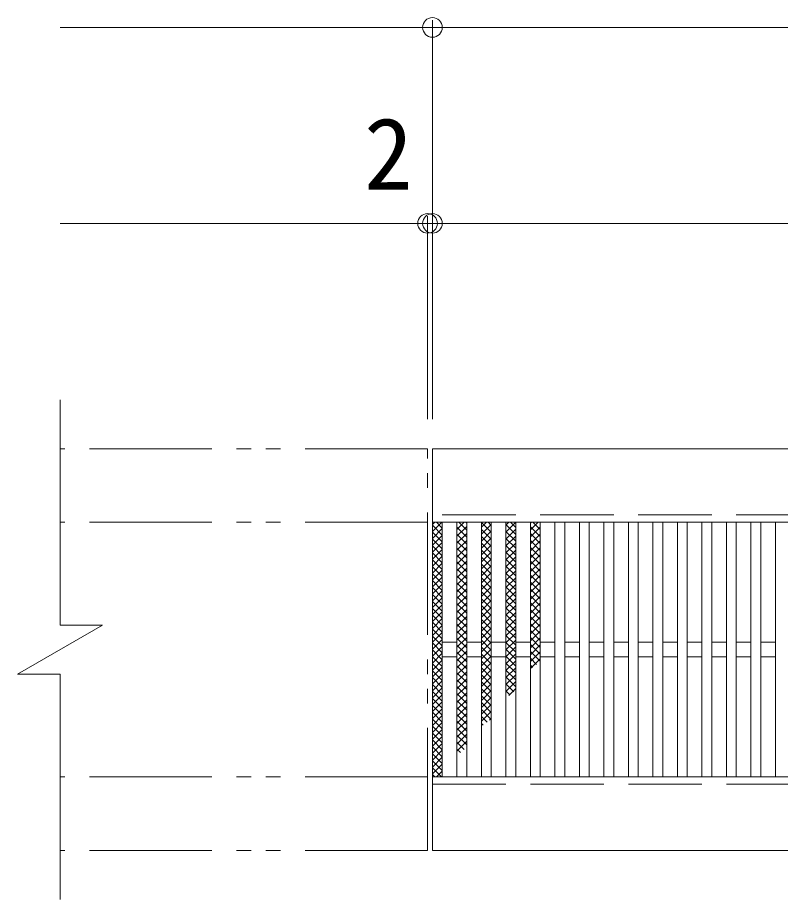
# Model space of a CAD drawing. Units: millimetres at full size, sheet at 1:10; details may follow other scales. Extents: x -1607 to 1699, y -1375 to 1177.
# Drawn here: x -1607.3 to -1296, y 786.7 to 1146.7 of the extents above; entities that cross this region are included whole.
import ezdxf
from ezdxf.enums import TextEntityAlignment as Align

# ---------------------------------------------------------------- set-up
doc = ezdxf.new("R2010")
doc.units = ezdxf.units.MM
doc.header["$LTSCALE"] = 10
doc.header["$PDMODE"] = 32
doc.header["$PDSIZE"] = 8
doc.linetypes.add('DASHED3', pattern=[4, 3, -1])
doc.linetypes.add('DOUBLE_CHAIN1', pattern=[8.8, 5, -1, 0.6, -0.6, 0.6, -1])
for name, color, linetype, lineweight in [('C-1', 2, 'Continuous', 9), ('C-2', 3, 'Continuous', 9), ('C-4', 7, 'Continuous', 9), ('C-9', 6, 'Continuous', 5)]:
    doc.layers.add(name, color=color, linetype=linetype, lineweight=lineweight)
doc.styles.add('ＭＳ ゴシック', font='')
doc.styles.get('ＭＳ ゴシック').set_extended_font_data('MS Gothic')

msp = doc.modelspace()

# ---------------------------------------------------------------- linework, layer by layer
at = {"layer": 'C-1'}
for p, q in [((-1590.02, 990.69), (-1590.02, 898.69)), ((-444.02, 970.69), (-1438.02, 970.69)), ((-1438.02, 940.69), (-1438.02, 970.69)), ((-1607.34, 878.69), (-1572.7, 898.69)), ((-1590.02, 898.69), (-1572.7, 898.69)), ((-1607.34, 878.69), (-1590.02, 878.69)), ((-1590.02, 878.69), (-1590.02, 786.69)), ((-1438.02, 836.69), (-444.02, 836.69)), ((-1438.02, 806.69), (-1438.02, 836.69)), ((-1438.02, 806.69), (-444.02, 806.69))]:
    msp.add_line(p, q, dxfattribs=at)
at = {"layer": 'C-1', "linetype": 'DOUBLE_CHAIN1'}
for p, q in [((-1440.02, 970.69), (-1590.02, 970.69)), ((-1440.02, 806.69), (-1440.02, 970.69)), ((-1440.02, 940.69), (-1590.02, 940.69)), ((-1440.02, 836.69), (-1590.02, 836.69)), ((-1440.02, 806.69), (-1590.02, 806.69))]:
    msp.add_line(p, q, dxfattribs=at)
at = {"layer": 'C-1', "linetype": 'DASHED3'}
for p, q in [((-444.02, 943.69), (-1438.02, 943.69)), ((-1438.02, 833.69), (-444.02, 833.69))]:
    msp.add_line(p, q, dxfattribs=at)
at = {"layer": 'C-1'}
msp.add_lwpolyline([(-444.02, 970.69), (-444.02, 940.69), (-1438.02, 940.69)], dxfattribs=at)
at = {"layer": 'C-2'}
for p, q in [((-1438.02, 836.69), (-1438.02, 940.69)), ((-1434.02, 836.69), (-1434.02, 940.69)), ((-1428.02, 836.69), (-1428.02, 940.69)), ((-1424.02, 940.69), (-1424.02, 836.69)), ((-1418.02, 836.69), (-1418.02, 940.69)), ((-1414.02, 940.69), (-1414.02, 836.69)), ((-1408.02, 836.69), (-1408.02, 940.69)), ((-1404.02, 940.69), (-1404.02, 836.69)), ((-1398.02, 836.69), (-1398.02, 940.69)), ((-1394.02, 940.69), (-1394.02, 836.69)), ((-1388.02, 836.69), (-1388.02, 940.69)), ((-1384.02, 940.69), (-1384.02, 836.69)), ((-1378.02, 836.69), (-1378.02, 940.69)), ((-1374.02, 940.69), (-1374.02, 836.69)), ((-1368.02, 836.69), (-1368.02, 940.69)), ((-1364.02, 940.69), (-1364.02, 836.69)), ((-1358.02, 836.69), (-1358.02, 940.69)), ((-1354.02, 940.69), (-1354.02, 836.69)), ((-1348.02, 836.69), (-1348.02, 940.69)), ((-1344.02, 940.69), (-1344.02, 836.69)), ((-1338.02, 836.69), (-1338.02, 940.69)), ((-1334.02, 940.69), (-1334.02, 836.69)), ((-1328.02, 836.69), (-1328.02, 940.69)), ((-1324.02, 940.69), (-1324.02, 836.69)), ((-1318.02, 836.69), (-1318.02, 940.69)), ((-1314.02, 940.69), (-1314.02, 836.69)), ((-1308.02, 836.69), (-1308.02, 940.69)), ((-1304.02, 940.69), (-1304.02, 836.69)), ((-1298.02, 836.69), (-1298.02, 940.69)), ((-1428.02, 891.69), (-1434.02, 891.69)), ((-1418.02, 891.69), (-1424.02, 891.69)), ((-1408.02, 891.69), (-1414.02, 891.69)), ((-1398.02, 891.69), (-1404.02, 891.69)), ((-1388.02, 891.69), (-1394.02, 891.69)), ((-1378.02, 891.69), (-1384.02, 891.69)), ((-1368.02, 891.69), (-1374.02, 891.69)), ((-1358.02, 891.69), (-1364.02, 891.69)), ((-1348.02, 891.69), (-1354.02, 891.69)), ((-1338.02, 891.69), (-1344.02, 891.69)), ((-1328.02, 891.69), (-1334.02, 891.69)), ((-1318.02, 891.69), (-1324.02, 891.69)), ((-1308.02, 891.69), (-1314.02, 891.69)), ((-1298.02, 891.69), (-1304.02, 891.69)), ((-1428.02, 885.69), (-1434.02, 885.69)), ((-1418.02, 885.69), (-1424.02, 885.69)), ((-1408.02, 885.69), (-1414.02, 885.69)), ((-1398.02, 885.69), (-1404.02, 885.69)), ((-1388.02, 885.69), (-1394.02, 885.69)), ((-1378.02, 885.69), (-1384.02, 885.69)), ((-1368.02, 885.69), (-1374.02, 885.69)), ((-1358.02, 885.69), (-1364.02, 885.69)), ((-1348.02, 885.69), (-1354.02, 885.69)), ((-1338.02, 885.69), (-1344.02, 885.69)), ((-1328.02, 885.69), (-1334.02, 885.69)), ((-1318.02, 885.69), (-1324.02, 885.69)), ((-1308.02, 885.69), (-1314.02, 885.69)), ((-1298.02, 885.69), (-1304.02, 885.69))]:
    msp.add_line(p, q, dxfattribs=at)
at = {"layer": 'C-4'}
for p, q in [((-1438.02, 982.69), (-1438.02, 1145.69)), ((-1590.02, 1142.69), (-292.02, 1142.69)), ((-1440.02, 982.69), (-1440.02, 1065.69)), ((-1590.02, 1062.69), (-292.02, 1062.69))]:
    msp.add_line(p, q, dxfattribs=at)
for p in [(-1438.02, 1142.69), (-1440.02, 1062.69), (-1438.02, 1062.69)]:
    msp.add_point(p, dxfattribs=at)
at = {"layer": 'C-9'}
for p, q in [((-1438.02, 936.9), (-1434.23, 940.69)), ((-1438.02, 939.73), (-1437.06, 940.69)), ((-1436.43, 940.69), (-1434.02, 938.28)), ((-1428.02, 937.76), (-1425.09, 940.69)), ((-1428.02, 940.59), (-1427.91, 940.69)), ((-1427.29, 940.69), (-1424.02, 937.42)), ((-1424.46, 940.69), (-1424.02, 940.25)), ((-1418.02, 938.61), (-1415.94, 940.69)), ((-1418.02, 940.56), (-1414.02, 936.56)), ((-1418.02, 935.79), (-1414.02, 939.79)), ((-1415.32, 940.69), (-1414.02, 939.39)), ((-1408.02, 939.47), (-1406.8, 940.69)), ((-1408.02, 936.64), (-1404.02, 940.64)), ((-1408.02, 939.71), (-1404.02, 935.71)), ((-1406.17, 940.69), (-1404.02, 938.53)), ((-1398.02, 937.5), (-1394.83, 940.69)), ((-1398.02, 940.33), (-1397.66, 940.69)), ((-1397.03, 940.69), (-1394.02, 937.68)), ((-1394.2, 940.69), (-1394.02, 940.5)), ((-1438.02, 939.45), (-1434.02, 935.45)), ((-1438.02, 934.07), (-1434.02, 938.07)), ((-1438.02, 936.62), (-1434.02, 932.62)), ((-1428.02, 934.93), (-1424.02, 938.93)), ((-1428.02, 938.59), (-1424.02, 934.59)), ((-1428.02, 932.1), (-1424.02, 936.1)), ((-1418.02, 937.73), (-1414.02, 933.73)), ((-1418.02, 932.96), (-1414.02, 936.96)), ((-1408.02, 933.82), (-1404.02, 937.82)), ((-1408.02, 936.88), (-1404.02, 932.88)), ((-1398.02, 938.85), (-1394.02, 934.85)), ((-1398.02, 934.67), (-1394.02, 938.67)), ((-1398.02, 936.02), (-1394.02, 932.02)), ((-1438.02, 931.24), (-1434.02, 935.24)), ((-1438.02, 933.79), (-1434.02, 929.79)), ((-1438.02, 928.41), (-1434.02, 932.41)), ((-1428.02, 935.76), (-1424.02, 931.76)), ((-1428.02, 929.27), (-1424.02, 933.27)), ((-1428.02, 932.94), (-1424.02, 928.94)), ((-1418.02, 934.91), (-1414.02, 930.91)), ((-1418.02, 930.13), (-1414.02, 934.13)), ((-1408.02, 930.99), (-1404.02, 934.99)), ((-1408.02, 934.05), (-1404.02, 930.05)), ((-1398.02, 931.85), (-1394.02, 935.85)), ((-1398.02, 933.19), (-1394.02, 929.19)), ((-1398.02, 929.02), (-1394.02, 933.02)), ((-1438.02, 930.97), (-1434.02, 926.96)), ((-1438.02, 925.58), (-1434.02, 929.59)), ((-1428.02, 926.44), (-1424.02, 930.44)), ((-1428.02, 930.11), (-1424.02, 926.11)), ((-1418.02, 932.08), (-1414.02, 928.08)), ((-1418.02, 927.3), (-1414.02, 931.3)), ((-1418.02, 929.25), (-1414.02, 925.25)), ((-1408.02, 928.16), (-1404.02, 932.16)), ((-1408.02, 931.22), (-1404.02, 927.22)), ((-1408.02, 925.33), (-1404.02, 929.33)), ((-1398.02, 930.36), (-1394.02, 926.36)), ((-1398.02, 926.19), (-1394.02, 930.19)), ((-1438.02, 928.14), (-1434.02, 924.14)), ((-1438.02, 922.76), (-1434.02, 926.76)), ((-1438.02, 925.31), (-1434.02, 921.31)), ((-1428.02, 923.61), (-1424.02, 927.61)), ((-1428.02, 927.28), (-1424.02, 923.28)), ((-1418.02, 924.47), (-1414.02, 928.47)), ((-1418.02, 926.42), (-1414.02, 922.42)), ((-1418.02, 921.64), (-1414.02, 925.64)), ((-1408.02, 928.39), (-1404.02, 924.39)), ((-1408.02, 922.5), (-1404.02, 926.5)), ((-1408.02, 925.56), (-1404.02, 921.56)), ((-1398.02, 927.53), (-1394.02, 923.53)), ((-1398.02, 923.36), (-1394.02, 927.36)), ((-1438.02, 919.93), (-1434.02, 923.93)), ((-1438.02, 922.48), (-1434.02, 918.48)), ((-1428.02, 920.79), (-1424.02, 924.79)), ((-1428.02, 924.45), (-1424.02, 920.45)), ((-1428.02, 917.96), (-1424.02, 921.96)), ((-1428.02, 921.62), (-1424.02, 917.62)), ((-1418.02, 923.59), (-1414.02, 919.59)), ((-1418.02, 918.82), (-1414.02, 922.82)), ((-1408.02, 919.67), (-1404.02, 923.67)), ((-1408.02, 922.73), (-1404.02, 918.73)), ((-1398.02, 924.71), (-1394.02, 920.71)), ((-1398.02, 920.53), (-1394.02, 924.53)), ((-1398.02, 921.88), (-1394.02, 917.88)), ((-1398.02, 917.7), (-1394.02, 921.7)), ((-1438.02, 917.1), (-1434.02, 921.1)), ((-1438.02, 919.65), (-1434.02, 915.65)), ((-1438.02, 914.27), (-1434.02, 918.27)), ((-1428.02, 915.13), (-1424.02, 919.13)), ((-1428.02, 918.79), (-1424.02, 914.79)), ((-1418.02, 920.76), (-1414.02, 916.76)), ((-1418.02, 915.99), (-1414.02, 919.99)), ((-1408.02, 916.85), (-1404.02, 920.85)), ((-1408.02, 919.91), (-1404.02, 915.91)), ((-1408.02, 914.02), (-1404.02, 918.02)), ((-1398.02, 919.05), (-1394.02, 915.05)), ((-1398.02, 914.87), (-1394.02, 918.87)), ((-1438.02, 916.82), (-1434.02, 912.82)), ((-1438.02, 911.44), (-1434.02, 915.44)), ((-1428.02, 912.3), (-1424.02, 916.3)), ((-1428.02, 915.96), (-1424.02, 911.97)), ((-1418.02, 917.94), (-1414.02, 913.94)), ((-1418.02, 913.16), (-1414.02, 917.16)), ((-1418.02, 915.11), (-1414.02, 911.11)), ((-1408.02, 917.08), (-1404.02, 913.08)), ((-1408.02, 911.19), (-1404.02, 915.19)), ((-1398.02, 916.22), (-1394.02, 912.22)), ((-1398.02, 912.05), (-1394.02, 916.05)), ((-1438.02, 913.99), (-1434.02, 909.99)), ((-1438.02, 908.61), (-1434.02, 912.61)), ((-1438.02, 911.17), (-1434.02, 907.17)), ((-1428.02, 909.47), (-1424.02, 913.47)), ((-1428.02, 913.14), (-1424.02, 909.14)), ((-1418.02, 910.33), (-1414.02, 914.33)), ((-1418.02, 912.28), (-1414.02, 908.28)), ((-1418.02, 907.5), (-1414.02, 911.5)), ((-1408.02, 914.25), (-1404.02, 910.25)), ((-1408.02, 908.36), (-1404.02, 912.36)), ((-1408.02, 911.42), (-1404.02, 907.42)), ((-1398.02, 913.39), (-1394.02, 909.39)), ((-1398.02, 909.22), (-1394.02, 913.22)), ((-1438.02, 905.79), (-1434.02, 909.79)), ((-1438.02, 908.34), (-1434.02, 904.34)), ((-1428.02, 906.64), (-1424.02, 910.64)), ((-1428.02, 910.31), (-1424.02, 906.31)), ((-1428.02, 903.82), (-1424.02, 907.82)), ((-1428.02, 907.48), (-1424.02, 903.48)), ((-1418.02, 909.45), (-1414.02, 905.45)), ((-1418.02, 904.67), (-1414.02, 908.67)), ((-1408.02, 905.53), (-1404.02, 909.53)), ((-1408.02, 908.59), (-1404.02, 904.59)), ((-1398.02, 910.56), (-1394.02, 906.56)), ((-1398.02, 906.39), (-1394.02, 910.39)), ((-1398.02, 907.73), (-1394.02, 903.73)), ((-1398.02, 903.56), (-1394.02, 907.56)), ((-1438.02, 902.96), (-1434.02, 906.96)), ((-1438.02, 905.51), (-1434.02, 901.51)), ((-1438.02, 900.13), (-1434.02, 904.13)), ((-1428.02, 900.99), (-1424.02, 904.99)), ((-1428.02, 904.65), (-1424.02, 900.65)), ((-1418.02, 906.62), (-1414.02, 902.62)), ((-1418.02, 901.85), (-1414.02, 905.84)), ((-1418.02, 903.79), (-1414.02, 899.79)), ((-1408.02, 902.7), (-1404.02, 906.7)), ((-1408.02, 905.76), (-1404.02, 901.76)), ((-1408.02, 899.87), (-1404.02, 903.87)), ((-1398.02, 904.91), (-1394.02, 900.91)), ((-1398.02, 900.73), (-1394.02, 904.73)), ((-1438.02, 902.68), (-1434.02, 898.68)), ((-1438.02, 897.3), (-1434.02, 901.3)), ((-1428.02, 898.16), (-1424.02, 902.16)), ((-1428.02, 901.82), (-1424.02, 897.82)), ((-1418.02, 899.02), (-1414.02, 903.02)), ((-1418.02, 900.97), (-1414.02, 896.97)), ((-1418.02, 896.19), (-1414.02, 900.19)), ((-1408.02, 902.94), (-1404.02, 898.94)), ((-1408.02, 897.05), (-1404.02, 901.05)), ((-1408.02, 900.11), (-1404.02, 896.11)), ((-1398.02, 902.08), (-1394.02, 898.08)), ((-1398.02, 897.9), (-1394.02, 901.9)), ((-1438.02, 899.85), (-1434.02, 895.85)), ((-1438.02, 894.47), (-1434.02, 898.47)), ((-1438.02, 897.02), (-1434.02, 893.02)), ((-1428.02, 895.33), (-1424.02, 899.33)), ((-1428.02, 898.99), (-1424.02, 894.99)), ((-1428.02, 892.5), (-1424.02, 896.5)), ((-1418.02, 898.14), (-1414.02, 894.14)), ((-1418.02, 893.36), (-1414.02, 897.36)), ((-1408.02, 894.22), (-1404.02, 898.22)), ((-1408.02, 897.28), (-1404.02, 893.28)), ((-1398.02, 899.25), (-1394.02, 895.25)), ((-1398.02, 895.08), (-1394.02, 899.08)), ((-1398.02, 896.42), (-1394.02, 892.42)), ((-1438.02, 891.64), (-1434.02, 895.64)), ((-1438.02, 894.2), (-1434.02, 890.2)), ((-1438.02, 888.82), (-1434.02, 892.82)), ((-1428.02, 896.17), (-1424.02, 892.17)), ((-1428.02, 889.67), (-1424.02, 893.67)), ((-1428.02, 893.34), (-1424.02, 889.34)), ((-1418.02, 895.31), (-1414.02, 891.31)), ((-1418.02, 890.53), (-1414.02, 894.53)), ((-1408.02, 891.39), (-1404.02, 895.39)), ((-1408.02, 894.45), (-1404.02, 890.45)), ((-1398.02, 892.25), (-1394.02, 896.25)), ((-1398.02, 893.59), (-1394.02, 889.59)), ((-1398.02, 889.42), (-1394.02, 893.42)), ((-1438.02, 891.37), (-1434.02, 887.37)), ((-1438.02, 885.99), (-1434.02, 889.99)), ((-1428.02, 886.85), (-1424.02, 890.85)), ((-1428.02, 890.51), (-1424.02, 886.51)), ((-1418.02, 892.48), (-1414.02, 888.48)), ((-1418.02, 887.7), (-1414.02, 891.7)), ((-1418.02, 889.65), (-1414.02, 885.65)), ((-1408.02, 888.56), (-1404.02, 892.56)), ((-1408.02, 891.62), (-1404.02, 887.62)), ((-1408.02, 885.73), (-1404.02, 889.73)), ((-1398.02, 890.76), (-1394.02, 886.76)), ((-1398.02, 886.59), (-1394.02, 890.59)), ((-1438.02, 888.54), (-1434.02, 884.54)), ((-1438.02, 883.16), (-1434.02, 887.16)), ((-1438.02, 885.71), (-1434.02, 881.71)), ((-1428.02, 884.02), (-1424.02, 888.02)), ((-1428.02, 887.68), (-1424.02, 883.68)), ((-1418.02, 884.87), (-1414.02, 888.87)), ((-1418.02, 886.82), (-1414.02, 882.82)), ((-1418.02, 882.05), (-1414.02, 886.05)), ((-1408.02, 888.79), (-1404.02, 884.79)), ((-1408.02, 882.9), (-1404.02, 886.9)), ((-1408.02, 885.97), (-1404.02, 881.97)), ((-1398.02, 887.94), (-1394.02, 883.94)), ((-1398.02, 883.76), (-1394.02, 887.76)), ((-1438.02, 880.33), (-1434.02, 884.33)), ((-1438.02, 882.88), (-1434.02, 878.88)), ((-1428.02, 881.19), (-1424.02, 885.19)), ((-1428.02, 884.85), (-1424.02, 880.85)), ((-1428.02, 878.36), (-1424.02, 882.36)), ((-1428.02, 882.02), (-1424.02, 878.02)), ((-1418.02, 883.99), (-1414.02, 879.99)), ((-1418.02, 879.22), (-1414.02, 883.22)), ((-1408.02, 880.08), (-1404.02, 884.08)), ((-1408.02, 883.14), (-1404.02, 879.14)), ((-1398.02, 885.11), (-1395.56, 882.65)), ((-1398.02, 880.93), (-1394.02, 884.93)), ((-1398.02, 882.28), (-1397.15, 881.41)), ((-1438.02, 877.5), (-1434.02, 881.5)), ((-1438.02, 880.05), (-1434.02, 876.05)), ((-1438.02, 874.67), (-1434.02, 878.67)), ((-1428.02, 875.53), (-1424.02, 879.53)), ((-1428.02, 879.2), (-1424.02, 875.2)), ((-1418.02, 881.17), (-1414.02, 877.17)), ((-1418.02, 876.39), (-1414.02, 880.39)), ((-1408.02, 877.25), (-1404.02, 881.25)), ((-1408.02, 880.31), (-1404.02, 876.31)), ((-1408.02, 874.42), (-1404.02, 878.42)), ((-1438.02, 877.23), (-1434.02, 873.22)), ((-1438.02, 871.84), (-1434.02, 875.85)), ((-1428.02, 872.7), (-1424.02, 876.7)), ((-1428.02, 876.37), (-1424.02, 872.37)), ((-1418.02, 878.34), (-1414.02, 874.34)), ((-1418.02, 873.56), (-1414.02, 877.56)), ((-1418.02, 875.51), (-1414.02, 871.51)), ((-1408.02, 877.48), (-1404.02, 873.48)), ((-1408.02, 871.59), (-1404.02, 875.59)), ((-1438.02, 874.4), (-1434.02, 870.4)), ((-1438.02, 869.02), (-1434.02, 873.02)), ((-1438.02, 871.57), (-1434.02, 867.57)), ((-1428.02, 869.87), (-1424.02, 873.87)), ((-1428.02, 873.54), (-1424.02, 869.54)), ((-1418.02, 870.73), (-1414.02, 874.73)), ((-1418.02, 872.68), (-1414.02, 868.68)), ((-1418.02, 867.9), (-1414.02, 871.9)), ((-1408.02, 874.65), (-1404.86, 871.49)), ((-1408.02, 871.82), (-1406.45, 870.25)), ((-1406.84, 869.94), (-1404.02, 872.76)), ((-1438.02, 866.19), (-1434.02, 870.19)), ((-1438.02, 868.74), (-1434.02, 864.74)), ((-1428.02, 867.05), (-1424.02, 871.05)), ((-1428.02, 870.71), (-1424.02, 866.71)), ((-1428.02, 864.22), (-1424.02, 868.22)), ((-1428.02, 867.88), (-1424.02, 863.88)), ((-1418.02, 869.85), (-1414.02, 865.85)), ((-1418.02, 865.08), (-1414.02, 869.08)), ((-1438.02, 863.36), (-1434.02, 867.36)), ((-1438.02, 865.91), (-1434.02, 861.91)), ((-1438.02, 860.53), (-1434.02, 864.53)), ((-1428.02, 861.39), (-1424.02, 865.39)), ((-1428.02, 865.05), (-1424.02, 861.05)), ((-1418.02, 867.02), (-1414.02, 863.02)), ((-1418.02, 862.25), (-1414.02, 866.25)), ((-1418.02, 864.2), (-1414.15, 860.33)), ((-1438.02, 863.08), (-1434.02, 859.08)), ((-1438.02, 857.7), (-1434.02, 861.7)), ((-1428.02, 858.56), (-1424.02, 862.56)), ((-1428.02, 862.22), (-1424.02, 858.22)), ((-1418.02, 859.42), (-1414.02, 863.42)), ((-1418.02, 861.37), (-1415.74, 859.09)), ((-1414.74, 859.87), (-1414.02, 860.59)), ((-1438.02, 860.25), (-1434.02, 856.25)), ((-1438.02, 854.87), (-1434.02, 858.87)), ((-1438.02, 857.43), (-1434.02, 853.43)), ((-1428.02, 855.73), (-1424.02, 859.73)), ((-1428.02, 859.4), (-1424.02, 855.4)), ((-1428.02, 852.9), (-1424.02, 856.9)), ((-1418.02, 858.54), (-1417.33, 857.85)), ((-1438.02, 852.05), (-1434.02, 856.05)), ((-1438.02, 854.6), (-1434.02, 850.6)), ((-1438.02, 849.22), (-1434.02, 853.22)), ((-1428.02, 856.57), (-1424.02, 852.57)), ((-1428.02, 850.08), (-1424.02, 854.08)), ((-1428.02, 853.74), (-1424.02, 849.74)), ((-1438.02, 851.77), (-1434.02, 847.77)), ((-1438.02, 846.39), (-1434.02, 850.39)), ((-1428.02, 847.25), (-1424.02, 851.25)), ((-1428.02, 850.91), (-1425.03, 847.93)), ((-1438.02, 848.94), (-1434.02, 844.94)), ((-1438.02, 843.56), (-1434.02, 847.56)), ((-1438.02, 846.11), (-1434.02, 842.11)), ((-1428.02, 848.08), (-1426.62, 846.69)), ((-1438.02, 840.73), (-1434.02, 844.73)), ((-1438.02, 843.28), (-1434.02, 839.28)), ((-1438.02, 837.9), (-1434.02, 841.9)), ((-1438.02, 840.46), (-1434.33, 836.77)), ((-1436.4, 836.69), (-1434.02, 839.08)), ((-1438.02, 837.63), (-1437.08, 836.69))]:
    msp.add_line(p, q, dxfattribs=at)

# ---------------------------------------------------------------- texts
at = {"layer": 'C-4', "color": 2, "style": 'ＭＳ ゴシック'}
msp.add_text('2', height=29.33, dxfattribs=at).set_placement((-1465.98, 1067.69), align=Align.BOTTOM_LEFT)

doc.saveas('drawing.dxf')
